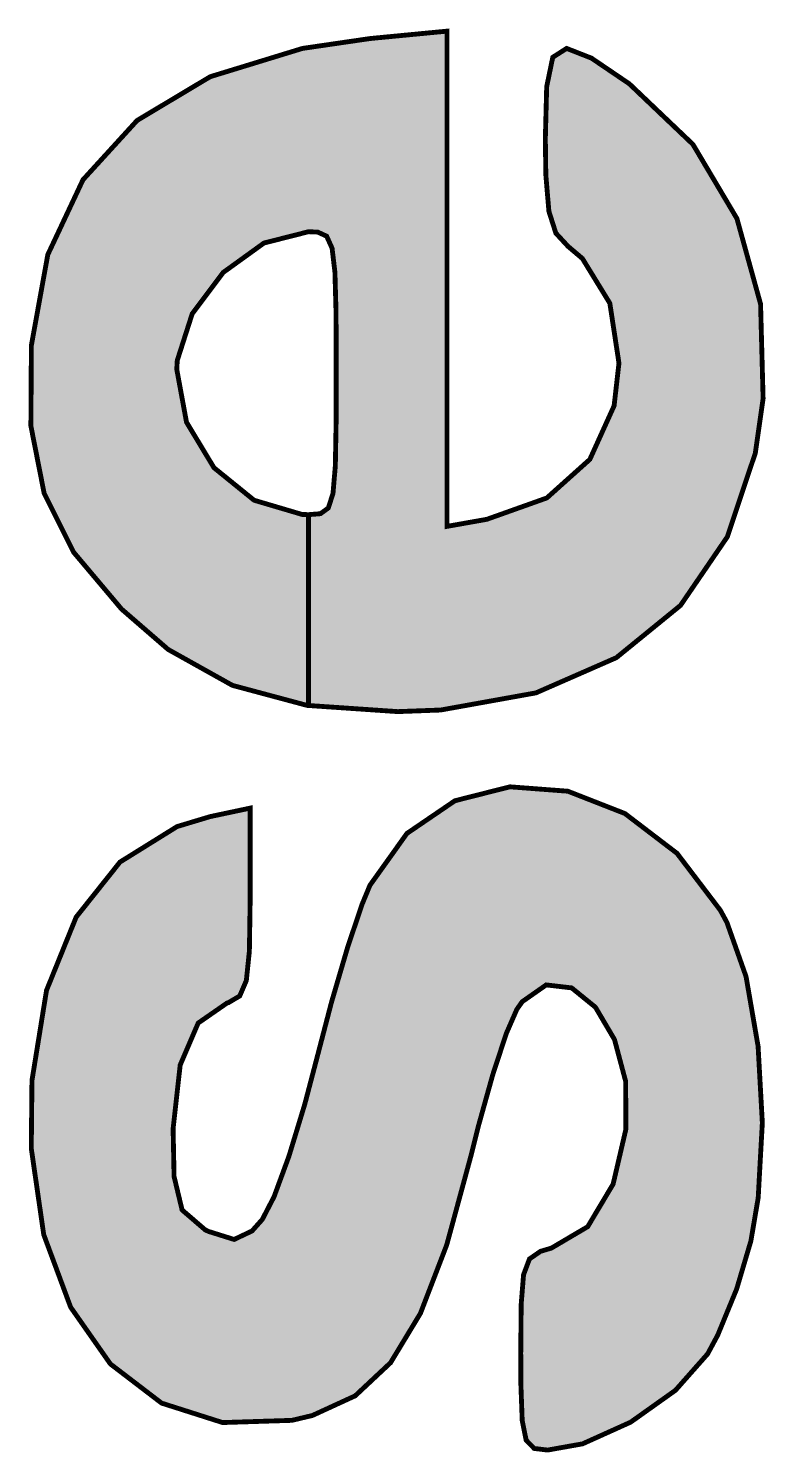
# Model space of a CAD drawing. Extents: x 66 to 205, y -127 to -80.
# Drawn here: x 83.286 to 84.808, y -96.83 to -93.891 of the extents above; entities that cross this region are included whole.
import ezdxf

# ---------------------------------------------------------------- set-up
doc = ezdxf.new("R2010")
doc.units = 0
doc.layers.add('MKSMINI12864-F_SILKS_GBR', color=11, linetype='CONTINUOUS')

msp = doc.modelspace()

# ---------------------------------------------------------------- linework, layer by layer
at = {"layer": 'MKSMINI12864-F_SILKS_GBR', "const_width": 0.01}
for points in [[(83.292104, -94.544832), (83.326034, -94.357704), (83.398764, -94.20306), (83.5105, -94.080708), (83.66146, -93.990456), (83.851852, -93.932112), (83.99145, -93.911718), (84.1502, -93.896454), (84.1502, -94.91853), (84.23275, -94.903888), (84.356482, -94.85983), (84.445286, -94.780276), (84.49539, -94.669688), (84.505426, -94.58158), (84.486544, -94.457946), (84.429864, -94.365632), (84.40017, -94.34051), (84.375134, -94.313396), (84.360732, -94.268228), (84.354402, -94.192836), (84.3534, -94.11826), (84.35618, -94.011024), (84.368746, -93.950344), (84.39743, -93.932092), (84.448568, -93.95214), (84.5269, -94.005204), (84.65813, -94.13013), (84.748976, -94.283154), (84.797828, -94.459556), (84.803074, -94.65461), (84.786934, -94.7674), (84.729046, -94.940272), (84.632524, -95.081606), (84.499984, -95.189514), (84.334042, -95.262106), (84.137316, -95.297488), (84.0486, -95.3008), (83.86445, -95.288192), (83.86445, -94.894306), (83.888958, -94.892354), (83.905218, -94.88064), (83.914922, -94.850528), (83.919758, -94.793374), (83.92142, -94.70054), (83.9216, -94.6023), (83.92121, -94.477038), (83.918914, -94.393936), (83.913022, -94.34436), (83.90184, -94.31967), (83.883682, -94.31123), (83.86445, -94.310368), (83.772394, -94.333732), (83.688134, -94.394524), (83.624268, -94.479602), (83.593396, -94.575822), (83.5923, -94.594296), (83.612454, -94.703556), (83.669102, -94.7974), (83.752044, -94.864586), (83.85108, -94.893868), (83.86445, -94.894306), (83.86445, -95.288192), (83.86146, -95.287988), (83.707314, -95.24666), (83.574488, -95.172482), (83.478288, -95.08915), (83.379382, -94.971894), (83.318534, -94.850484), (83.29109, -94.71132), (83.292104, -94.544832)], [(83.293324, -96.061984), (83.323384, -95.87604), (83.384574, -95.724904), (83.475034, -95.611328), (83.592904, -95.53806), (83.66125, -95.517464), (83.7438, -95.499964), (83.7438, -95.69486), (83.74226, -95.795248), (83.73596, -95.855838), (83.722384, -95.88758), (83.699018, -95.901422), (83.696148, -95.902218), (83.63657, -95.943478), (83.599408, -96.030016), (83.584768, -96.161468), (83.586754, -96.260194), (83.603322, -96.329254), (83.650992, -96.370304), (83.657884, -96.373582), (83.710768, -96.390168), (83.747836, -96.372588), (83.768968, -96.348794), (83.79323, -96.301948), (83.82392, -96.218406), (83.856638, -96.111106), (83.88009, -96.021884), (83.91191, -95.900236), (83.945012, -95.787584), (83.974798, -95.698938), (83.991256, -95.659112), (84.067646, -95.552168), (84.166676, -95.484748), (84.280152, -95.456002), (84.399888, -95.465082), (84.51769, -95.511134), (84.625366, -95.593308), (84.714728, -95.710754), (84.728266, -95.735634), (84.767854, -95.847644), (84.792694, -95.991306), (84.801484, -96.149282), (84.792914, -96.304236), (84.777828, -96.39332), (84.748414, -96.492506), (84.70931, -96.58768), (84.68844, -96.626468), (84.62204, -96.701516), (84.529514, -96.767228), (84.430262, -96.811954), (84.35808, -96.8248), (84.330366, -96.821458), (84.313836, -96.804512), (84.30562, -96.763584), (84.302848, -96.688298), (84.3026, -96.624354), (84.303502, -96.523962), (84.308408, -96.463074), (84.320616, -96.430396), (84.343424, -96.41464), (84.365778, -96.40805), (84.440886, -96.363804), (84.493354, -96.275932), (84.51972, -96.16275), (84.51927, -96.063834), (84.496184, -95.977538), (84.456874, -95.910904), (84.407746, -95.87098), (84.355206, -95.864812), (84.305664, -95.899442), (84.294566, -95.915194), (84.272788, -95.965114), (84.244796, -96.050278), (84.215108, -96.15628), (84.20042, -96.2152), (84.149726, -96.401452), (84.095468, -96.54265), (84.033766, -96.64454), (83.96074, -96.712868), (83.872508, -96.753382), (83.830124, -96.76346), (83.686922, -96.76802), (83.560934, -96.72787), (83.455294, -96.647116), (83.373146, -96.529858), (83.317628, -96.380202), (83.29188, -96.20225), (83.293324, -96.061984)]]:
    msp.add_lwpolyline(points, dxfattribs=at)
at = {"layer": 'MKSMINI12864-F_SILKS_GBR'}
for points in [[(83.991444, -93.91172), (84.1502, -93.896454), (84.1502, -93.91172), (84.1502, -93.896454)], [(83.85183, -93.932118), (83.991444, -93.91172), (84.1502, -93.932118), (84.1502, -93.91172)], [(83.661438, -93.990468), (83.85183, -93.932118), (84.1502, -93.990468), (84.1502, -93.932118)], [(84.357392, -94.00519), (84.368376, -93.952128), (84.52688, -94.00519), (84.448536, -93.952128)], [(84.368376, -93.952128), (84.368734, -93.950404), (84.448536, -93.952128), (84.44414, -93.950404)], [(84.368734, -93.950404), (84.368776, -93.950342), (84.44414, -93.950404), (84.443982, -93.950342)], [(84.368776, -93.950342), (84.39739, -93.932116), (84.443982, -93.950342), (84.397494, -93.932116)], [(84.39739, -93.932116), (84.397472, -93.932108), (84.397494, -93.932116), (84.397472, -93.932108)], [(83.51048, -94.08073), (83.661438, -93.990468), (84.1502, -94.08073), (84.1502, -93.990468)], [(84.3534, -94.118266), (84.35618, -94.011052), (84.645664, -94.118266), (84.533038, -94.011052)], [(84.35618, -94.011052), (84.357392, -94.00519), (84.533038, -94.011052), (84.52688, -94.00519)], [(83.398752, -94.203086), (83.51048, -94.08073), (84.1502, -94.203086), (84.1502, -94.08073)], [(84.35356, -94.130132), (84.3534, -94.118266), (84.658128, -94.130132), (84.645664, -94.118266)], [(84.354402, -94.192846), (84.35356, -94.130132), (84.69536, -94.192846), (84.658128, -94.130132)], [(83.348298, -94.310374), (83.398752, -94.203086), (84.1502, -94.310374), (84.1502, -94.203086)], [(84.360734, -94.268224), (84.354402, -94.192846), (84.74011, -94.268224), (84.69536, -94.192846)], [(84.365498, -94.283154), (84.360734, -94.268224), (84.748972, -94.283154), (84.74011, -94.268224)], [(84.375142, -94.31339), (84.365498, -94.283154), (84.757346, -94.31339), (84.748972, -94.283154)], [(83.32603, -94.357728), (83.337298, -94.333764), (83.739134, -94.357728), (83.772348, -94.333764)], [(83.337298, -94.333764), (83.337314, -94.333732), (83.772348, -94.333764), (83.772416, -94.333732)], [(83.337314, -94.333732), (83.348294, -94.31038), (83.772416, -94.333732), (83.864406, -94.31038)], [(83.348294, -94.31038), (83.348298, -94.310374), (83.864406, -94.31038), (83.864464, -94.310374)], [(83.883622, -94.311228), (83.864464, -94.310374), (84.1502, -94.311228), (84.1502, -94.310374)], [(83.883698, -94.311246), (83.883622, -94.311228), (84.1502, -94.311246), (84.1502, -94.311228)], [(83.901774, -94.31964), (83.883698, -94.311246), (84.1502, -94.31964), (84.1502, -94.311246)], [(83.901872, -94.31974), (83.901774, -94.31964), (84.1502, -94.31974), (84.1502, -94.31964)], [(83.913004, -94.344318), (83.901872, -94.31974), (84.1502, -94.344318), (84.1502, -94.31974)], [(84.400158, -94.340498), (84.375142, -94.31339), (84.764854, -94.340498), (84.757346, -94.31339)], [(83.31936, -94.394518), (83.32603, -94.357728), (83.688148, -94.394518), (83.739134, -94.357728)], [(83.91302, -94.344376), (83.913004, -94.344318), (84.1502, -94.344376), (84.1502, -94.344318)], [(83.918914, -94.39395), (83.91302, -94.344376), (84.1502, -94.39395), (84.1502, -94.344376)], [(84.429828, -94.365602), (84.400158, -94.340498), (84.771806, -94.365602), (84.764854, -94.340498)], [(84.429868, -94.36565), (84.429828, -94.365602), (84.771818, -94.36565), (84.771806, -94.365602)], [(84.486512, -94.457896), (84.429868, -94.36565), (84.797364, -94.457896), (84.771818, -94.36565)], [(83.303936, -94.479592), (83.319352, -94.39456), (83.624282, -94.479592), (83.688106, -94.39456)], [(83.319352, -94.39456), (83.31936, -94.394518), (83.688106, -94.39456), (83.688148, -94.394518)], [(83.92121, -94.477044), (83.918914, -94.39395), (84.1502, -94.477044), (84.1502, -94.39395)], [(83.292104, -94.544858), (83.303924, -94.47965), (83.603332, -94.544858), (83.624252, -94.47965)], [(83.303924, -94.47965), (83.303936, -94.479592), (83.624252, -94.47965), (83.624282, -94.479592)], [(83.9216, -94.6023), (83.92121, -94.477044), (84.1502, -94.6023), (84.1502, -94.477044)], [(84.48654, -94.45797), (84.486512, -94.457896), (84.797386, -94.45797), (84.797364, -94.457896)], [(84.486784, -94.459558), (84.48654, -94.45797), (84.797824, -94.459558), (84.797386, -94.45797)], [(84.50542, -94.58154), (84.486784, -94.459558), (84.801106, -94.58154), (84.797824, -94.459558)], [(83.291914, -94.57581), (83.292104, -94.544858), (83.593404, -94.57581), (83.603332, -94.544858)], [(83.291136, -94.703502), (83.291802, -94.594314), (83.612446, -94.703502), (83.592306, -94.594314)], [(83.291802, -94.594266), (83.291914, -94.57586), (83.592302, -94.594266), (83.593394, -94.57586)], [(83.291802, -94.594314), (83.291802, -94.594266), (83.592306, -94.594314), (83.592302, -94.594266)], [(83.291914, -94.57586), (83.291914, -94.57581), (83.593394, -94.57586), (83.593404, -94.57581)], [(83.92142, -94.700542), (83.9216, -94.6023), (84.1502, -94.700542), (84.1502, -94.6023)], [(84.497098, -94.654634), (84.50542, -94.581592), (84.80307, -94.654634), (84.801106, -94.581592)], [(84.50542, -94.581592), (84.50542, -94.58154), (84.801106, -94.581592), (84.801106, -94.58154)], [(84.495386, -94.669672), (84.497098, -94.654634), (84.800916, -94.669672), (84.80307, -94.654634)], [(84.4511, -94.767426), (84.49537, -94.669732), (84.786924, -94.767426), (84.800908, -94.669732)], [(84.49537, -94.669732), (84.495386, -94.669672), (84.800908, -94.669732), (84.800916, -94.669672)], [(83.29109, -94.711292), (83.291136, -94.70357), (83.617132, -94.711292), (83.61247, -94.70357)], [(83.308062, -94.797356), (83.29109, -94.711292), (83.669074, -94.797356), (83.617132, -94.711292)], [(83.291136, -94.70357), (83.291136, -94.703502), (83.61247, -94.70357), (83.612446, -94.703502)], [(83.919758, -94.793382), (83.92142, -94.700542), (84.1502, -94.793382), (84.1502, -94.700542)], [(84.445288, -94.780252), (84.4511, -94.767426), (84.782628, -94.780252), (84.786924, -94.767426)], [(83.308072, -94.797408), (83.308062, -94.797356), (83.66912, -94.797408), (83.669074, -94.797356)], [(83.318538, -94.850484), (83.308072, -94.797408), (83.734636, -94.850484), (83.66912, -94.797408)], [(83.914922, -94.850514), (83.919758, -94.793382), (84.1502, -94.850514), (84.1502, -94.793382)], [(84.356494, -94.859808), (84.44524, -94.780318), (84.755986, -94.859808), (84.782606, -94.780318)], [(84.44524, -94.780318), (84.445288, -94.780252), (84.782606, -94.780318), (84.782628, -94.780252)], [(83.325588, -94.86455), (83.318538, -94.850484), (83.751998, -94.86455), (83.734636, -94.850484)], [(83.325606, -94.864586), (83.325588, -94.86455), (83.752068, -94.864586), (83.751998, -94.86455)], [(83.340274, -94.893856), (83.325606, -94.864586), (83.851044, -94.893856), (83.752068, -94.864586)], [(83.905238, -94.880578), (83.914912, -94.85056), (84.1502, -94.880578), (84.1502, -94.85056)], [(83.914912, -94.85056), (83.914922, -94.850514), (84.1502, -94.85056), (84.1502, -94.850514)], [(84.232724, -94.90389), (84.356428, -94.859848), (84.741222, -94.90389), (84.755972, -94.859848)], [(84.356428, -94.859848), (84.356494, -94.859808), (84.755972, -94.859848), (84.755986, -94.859808)], [(83.340278, -94.893864), (83.340274, -94.893856), (83.851094, -94.893864), (83.851044, -94.893856)], [(83.3405, -94.894306), (83.340278, -94.893864), (83.86445, -94.894306), (83.851094, -94.893864)], [(83.35252, -94.91829), (83.3405, -94.894306), (84.1502, -94.91829), (84.1502, -94.894306)], [(83.86445, -94.894306), (83.888902, -94.892358), (84.1502, -94.894306), (84.1502, -94.892358)], [(83.888902, -94.892358), (83.889002, -94.89232), (84.1502, -94.892358), (84.1502, -94.89232)], [(83.889002, -94.89232), (83.905164, -94.880678), (84.1502, -94.89232), (84.1502, -94.880678)], [(83.905164, -94.880678), (83.905238, -94.880578), (84.1502, -94.880678), (84.1502, -94.880578)], [(83.35259, -94.91843), (83.35252, -94.91829), (84.150258, -94.91843), (84.1502, -94.91829)], [(83.35262, -94.91849), (83.35259, -94.91843), (84.1504, -94.91849), (84.150258, -94.91843)], [(83.363546, -94.940294), (83.35262, -94.91849), (84.729032, -94.940294), (84.736332, -94.91849)], [(84.1504, -94.91849), (84.232724, -94.90389), (84.736332, -94.91849), (84.741222, -94.90389)], [(83.379366, -94.971862), (83.363546, -94.940294), (84.70747, -94.971862), (84.729032, -94.940294)], [(83.471944, -95.081626), (83.379366, -94.971862), (84.632502, -95.081626), (84.70747, -94.971862)], [(83.478274, -95.089132), (83.471944, -95.081626), (84.62328, -95.089132), (84.632502, -95.081626)], [(83.574466, -95.172464), (83.478274, -95.089132), (84.520918, -95.172464), (84.62328, -95.089132)], [(83.605018, -95.189526), (83.574466, -95.172464), (84.49996, -95.189526), (84.520918, -95.172464)], [(83.707318, -95.246658), (83.605018, -95.189526), (84.369344, -95.246658), (84.49996, -95.189526)], [(83.764942, -95.262108), (83.707318, -95.246658), (84.334022, -95.262108), (84.369344, -95.246658)], [(83.861432, -95.28798), (83.764942, -95.262108), (84.190164, -95.28798), (84.334022, -95.262108)], [(83.86445, -95.288192), (83.861432, -95.28798), (84.188984, -95.288192), (84.190164, -95.28798)], [(84.000216, -95.297488), (83.86445, -95.288192), (84.137296, -95.297488), (84.188984, -95.288192)], [(84.048586, -95.3008), (84.000216, -95.297488), (84.048586, -95.3008), (84.137296, -95.297488)], [(84.127922, -95.511138), (84.166648, -95.484768), (84.517688, -95.511138), (84.450236, -95.484768)], [(84.166648, -95.484768), (84.244316, -95.465084), (84.450236, -95.484768), (84.399886, -95.465084)], [(84.244316, -95.465084), (84.28012, -95.45601), (84.399886, -95.465084), (84.28012, -95.45601)], [(83.661238, -95.517466), (83.7438, -95.499964), (83.7438, -95.517466), (83.7438, -95.499964)], [(84.067628, -95.552196), (84.127922, -95.511138), (84.571492, -95.552196), (84.517688, -95.511138)], [(83.475014, -95.611354), (83.592882, -95.538074), (83.7438, -95.611354), (83.7438, -95.538074)], [(83.592882, -95.538074), (83.661238, -95.517466), (83.7438, -95.538074), (83.7438, -95.517466)], [(84.038282, -95.593284), (84.067628, -95.552196), (84.625334, -95.593284), (84.571492, -95.552196)], [(83.991244, -95.659144), (84.038282, -95.593284), (84.675456, -95.659144), (84.625334, -95.593284)], [(83.408508, -95.694862), (83.475014, -95.611354), (83.7438, -95.694862), (83.7438, -95.611354)], [(83.974796, -95.698948), (83.991244, -95.659144), (84.705748, -95.698948), (84.675456, -95.659144)], [(83.384562, -95.724932), (83.408508, -95.694862), (83.743338, -95.724932), (83.7438, -95.694862)], [(83.962474, -95.735612), (83.970834, -95.710734), (84.728254, -95.735612), (84.714716, -95.710734)], [(83.970834, -95.710734), (83.974796, -95.698948), (84.714716, -95.710734), (84.705748, -95.698948)], [(83.35609, -95.79526), (83.384562, -95.724932), (83.742258, -95.79526), (83.743338, -95.724932)], [(83.94501, -95.78759), (83.962474, -95.735612), (84.746626, -95.78759), (84.728254, -95.735612)], [(83.331554, -95.855866), (83.35609, -95.79526), (83.735948, -95.855866), (83.742258, -95.79526)], [(83.92737, -95.84762), (83.94501, -95.78759), (84.767844, -95.84762), (84.746626, -95.78759)], [(83.32338, -95.876062), (83.331554, -95.855866), (83.727302, -95.876062), (83.735948, -95.855866)], [(83.912144, -95.899436), (83.922304, -95.864856), (84.305684, -95.899436), (84.355144, -95.864856)], [(83.922304, -95.864856), (83.922314, -95.864822), (84.355144, -95.864856), (84.355282, -95.864822)], [(83.922314, -95.864822), (83.92737, -95.84762), (84.77082, -95.864822), (84.767844, -95.84762)], [(84.40769, -95.870974), (84.355282, -95.864822), (84.771884, -95.870974), (84.77082, -95.864822)], [(83.319278, -95.901428), (83.321514, -95.887604), (83.698992, -95.901428), (83.722342, -95.887604)], [(83.321514, -95.887604), (83.32152, -95.887558), (83.722342, -95.887604), (83.722382, -95.887558)], [(83.32152, -95.887558), (83.32338, -95.876062), (83.722382, -95.887558), (83.727302, -95.876062)], [(84.407792, -95.871016), (84.40769, -95.870974), (84.771892, -95.871016), (84.771884, -95.870974)], [(84.456832, -95.910868), (84.407792, -95.871016), (84.778784, -95.910868), (84.771892, -95.871016)], [(83.312486, -95.943448), (83.319146, -95.902248), (83.636616, -95.943448), (83.696108, -95.902248)], [(83.319146, -95.902248), (83.31915, -95.90222), (83.696108, -95.902248), (83.696168, -95.90222)], [(83.31915, -95.90222), (83.319278, -95.901428), (83.696168, -95.90222), (83.698992, -95.901428)], [(83.894934, -95.965128), (83.907988, -95.915222), (84.272784, -95.965128), (84.294554, -95.915222)], [(83.907988, -95.915222), (83.911908, -95.90024), (84.294554, -95.915222), (84.3051, -95.90024)], [(83.911908, -95.90024), (83.91213, -95.899484), (84.3051, -95.90024), (84.305634, -95.899484)], [(83.91213, -95.899484), (83.912144, -95.899436), (84.305634, -95.899484), (84.305684, -95.899436)], [(84.456878, -95.910922), (84.456832, -95.910868), (84.778792, -95.910922), (84.778784, -95.910868)], [(84.496162, -95.977504), (84.456878, -95.910922), (84.790308, -95.977504), (84.778792, -95.910922)], [(83.298496, -96.030004), (83.312472, -95.943534), (83.599418, -96.030004), (83.636546, -95.943534)], [(83.312472, -95.943534), (83.312486, -95.943448), (83.636546, -95.943534), (83.636616, -95.943448)], [(83.88009, -96.021884), (83.894934, -95.965128), (84.25413, -96.021884), (84.272784, -95.965128)], [(84.496184, -95.977554), (84.496162, -95.977504), (84.790316, -95.977554), (84.790308, -95.977504)], [(84.49986, -95.991288), (84.496184, -95.977554), (84.79269, -95.991288), (84.790316, -95.977554)], [(84.51926, -96.063796), (84.49986, -95.991288), (84.796726, -96.063796), (84.79269, -95.991288)], [(83.293324, -96.062006), (83.298486, -96.03006), (83.595846, -96.062006), (83.599404, -96.03006)], [(83.298486, -96.03006), (83.298496, -96.030004), (83.599404, -96.03006), (83.599418, -96.030004)], [(83.872624, -96.050286), (83.88009, -96.021884), (84.244796, -96.050286), (84.25413, -96.021884)], [(83.292298, -96.161488), (83.293324, -96.062006), (83.584768, -96.161488), (83.595846, -96.062006)], [(83.856638, -96.111112), (83.872624, -96.050286), (84.227758, -96.111112), (84.244796, -96.050286)], [(84.519266, -96.063848), (84.51926, -96.063796), (84.79673, -96.063848), (84.796726, -96.063796)], [(84.519658, -96.1493), (84.519266, -96.063848), (84.801484, -96.1493), (84.79673, -96.063848)], [(83.842862, -96.156286), (83.856638, -96.111112), (84.215106, -96.156286), (84.227758, -96.111112)], [(83.824896, -96.215202), (83.842862, -96.156286), (84.200418, -96.215202), (84.215106, -96.156286)], [(84.519718, -96.162738), (84.519658, -96.1493), (84.80074, -96.162738), (84.801484, -96.1493)], [(83.29188, -96.20223), (83.292298, -96.161488), (83.58559, -96.20223), (83.584768, -96.161488)], [(84.493352, -96.275916), (84.519712, -96.162784), (84.794476, -96.275916), (84.800736, -96.162784)], [(84.519712, -96.162784), (84.519718, -96.162738), (84.800736, -96.162784), (84.80074, -96.162738)], [(83.300264, -96.260162), (83.29188, -96.20223), (83.586754, -96.260162), (83.58559, -96.20223)], [(83.79322, -96.301966), (83.823918, -96.218412), (84.176802, -96.301966), (84.199544, -96.218412)], [(83.823918, -96.218412), (83.824896, -96.215202), (84.199544, -96.218412), (84.200418, -96.215202)], [(83.30027, -96.260204), (83.300264, -96.260162), (83.58676, -96.260204), (83.586754, -96.260162)], [(83.310252, -96.329192), (83.30027, -96.260204), (83.603306, -96.329192), (83.58676, -96.260204)], [(84.476438, -96.304252), (84.49333, -96.275972), (84.79291, -96.304252), (84.794474, -96.275972)], [(84.49333, -96.275972), (84.493352, -96.275916), (84.794474, -96.275972), (84.794476, -96.275916)], [(83.768942, -96.34882), (83.79322, -96.301966), (84.164048, -96.34882), (84.176802, -96.301966)], [(84.44089, -96.363772), (84.476438, -96.304252), (84.782828, -96.363772), (84.79291, -96.304252)], [(83.310268, -96.329298), (83.310252, -96.329192), (83.60337, -96.329298), (83.603306, -96.329192)], [(83.316196, -96.370278), (83.310268, -96.329298), (83.650962, -96.370278), (83.60337, -96.329298)], [(83.747844, -96.372564), (83.768942, -96.34882), (84.157586, -96.372564), (84.164048, -96.34882)], [(84.390752, -96.393336), (84.44082, -96.363842), (84.777822, -96.393336), (84.782816, -96.363842)], [(84.44082, -96.363842), (84.44089, -96.363772), (84.782816, -96.363842), (84.782828, -96.363772)], [(83.3162, -96.370306), (83.316196, -96.370278), (83.651006, -96.370306), (83.650962, -96.370278)], [(83.316674, -96.373582), (83.3162, -96.370306), (83.657892, -96.373582), (83.651006, -96.370306)], [(83.317632, -96.380204), (83.316674, -96.373582), (83.679006, -96.380204), (83.657892, -96.373582)], [(83.32132, -96.390142), (83.317632, -96.380204), (83.71069, -96.390142), (83.679006, -96.380204)], [(83.321324, -96.390152), (83.32132, -96.390142), (83.71075, -96.390152), (83.71069, -96.390142)], [(83.32552, -96.401466), (83.321324, -96.390152), (84.14972, -96.401466), (84.152798, -96.390152)], [(83.71075, -96.390152), (83.710836, -96.390132), (84.152798, -96.390152), (84.152804, -96.390132)], [(83.710836, -96.390132), (83.74778, -96.372612), (84.152804, -96.390132), (84.157572, -96.372612)], [(83.74778, -96.372612), (83.747844, -96.372564), (84.157572, -96.372612), (84.157586, -96.372564)], [(84.365788, -96.408042), (84.390752, -96.393336), (84.77346, -96.408042), (84.777822, -96.393336)], [(83.373148, -96.529854), (83.32552, -96.401466), (84.100382, -96.529854), (84.14972, -96.401466)], [(84.320634, -96.430396), (84.343398, -96.41466), (84.76683, -96.430396), (84.771498, -96.41466)], [(84.343398, -96.41466), (84.365742, -96.408062), (84.771498, -96.41466), (84.773454, -96.408062)], [(84.365742, -96.408062), (84.365788, -96.408042), (84.773454, -96.408062), (84.77346, -96.408042)], [(84.308404, -96.463102), (84.320598, -96.430442), (84.757132, -96.463102), (84.766816, -96.430442)], [(84.320598, -96.430442), (84.320634, -96.430396), (84.766816, -96.430442), (84.76683, -96.430396)], [(84.306034, -96.49252), (84.308404, -96.463102), (84.748408, -96.49252), (84.757132, -96.463102)], [(84.303502, -96.523972), (84.306034, -96.49252), (84.735484, -96.523972), (84.748408, -96.49252)], [(83.38213, -96.542674), (83.373148, -96.529854), (84.095456, -96.542674), (84.100382, -96.529854)], [(83.45351, -96.644558), (83.38213, -96.542674), (84.033748, -96.644558), (84.095456, -96.542674)], [(84.302928, -96.587694), (84.303502, -96.523972), (84.709302, -96.587694), (84.735484, -96.523972)], [(84.3026, -96.624356), (84.302928, -96.587694), (84.689564, -96.624356), (84.709302, -96.587694)], [(84.30261, -96.626492), (84.3026, -96.624356), (84.688416, -96.626492), (84.689564, -96.624356)], [(84.302848, -96.688304), (84.30261, -96.626492), (84.633722, -96.688304), (84.688416, -96.626492)], [(83.455298, -96.647112), (83.45351, -96.644558), (84.031016, -96.647112), (84.033748, -96.644558)], [(83.541338, -96.712882), (83.455298, -96.647112), (83.96071, -96.712882), (84.031016, -96.647112)], [(84.303336, -96.701538), (84.302848, -96.688304), (84.622012, -96.701538), (84.633722, -96.688304)], [(83.560936, -96.727864), (83.541338, -96.712882), (83.928076, -96.727864), (83.96071, -96.712882)], [(84.30562, -96.76356), (84.303336, -96.701538), (84.53467, -96.76356), (84.622012, -96.701538)], [(83.641026, -96.753388), (83.560936, -96.727864), (83.87248, -96.753388), (83.928076, -96.727864)], [(83.67263, -96.76346), (83.641026, -96.753388), (83.830094, -96.76346), (83.87248, -96.753388)], [(83.686924, -96.768016), (83.67263, -96.76346), (83.686924, -96.768016), (83.830094, -96.76346)], [(84.30636, -96.76724), (84.30562, -96.76356), (84.529488, -96.76724), (84.53467, -96.76356)], [(84.313828, -96.80447), (84.30636, -96.76724), (84.446858, -96.80447), (84.529488, -96.76724)], [(84.313854, -96.80452), (84.313828, -96.80447), (84.446748, -96.80452), (84.446858, -96.80447)], [(84.321104, -96.811958), (84.313854, -96.80452), (84.43024, -96.811958), (84.446748, -96.80452)], [(84.330328, -96.821422), (84.321104, -96.811958), (84.377022, -96.821422), (84.43024, -96.811958)], [(84.330388, -96.82145), (84.330328, -96.821422), (84.376864, -96.82145), (84.377022, -96.821422)], [(84.35805, -96.824796), (84.330388, -96.82145), (84.35805, -96.824796), (84.376864, -96.82145)]]:
    msp.add_solid(points, dxfattribs=at)

doc.saveas('drawing.dxf')
